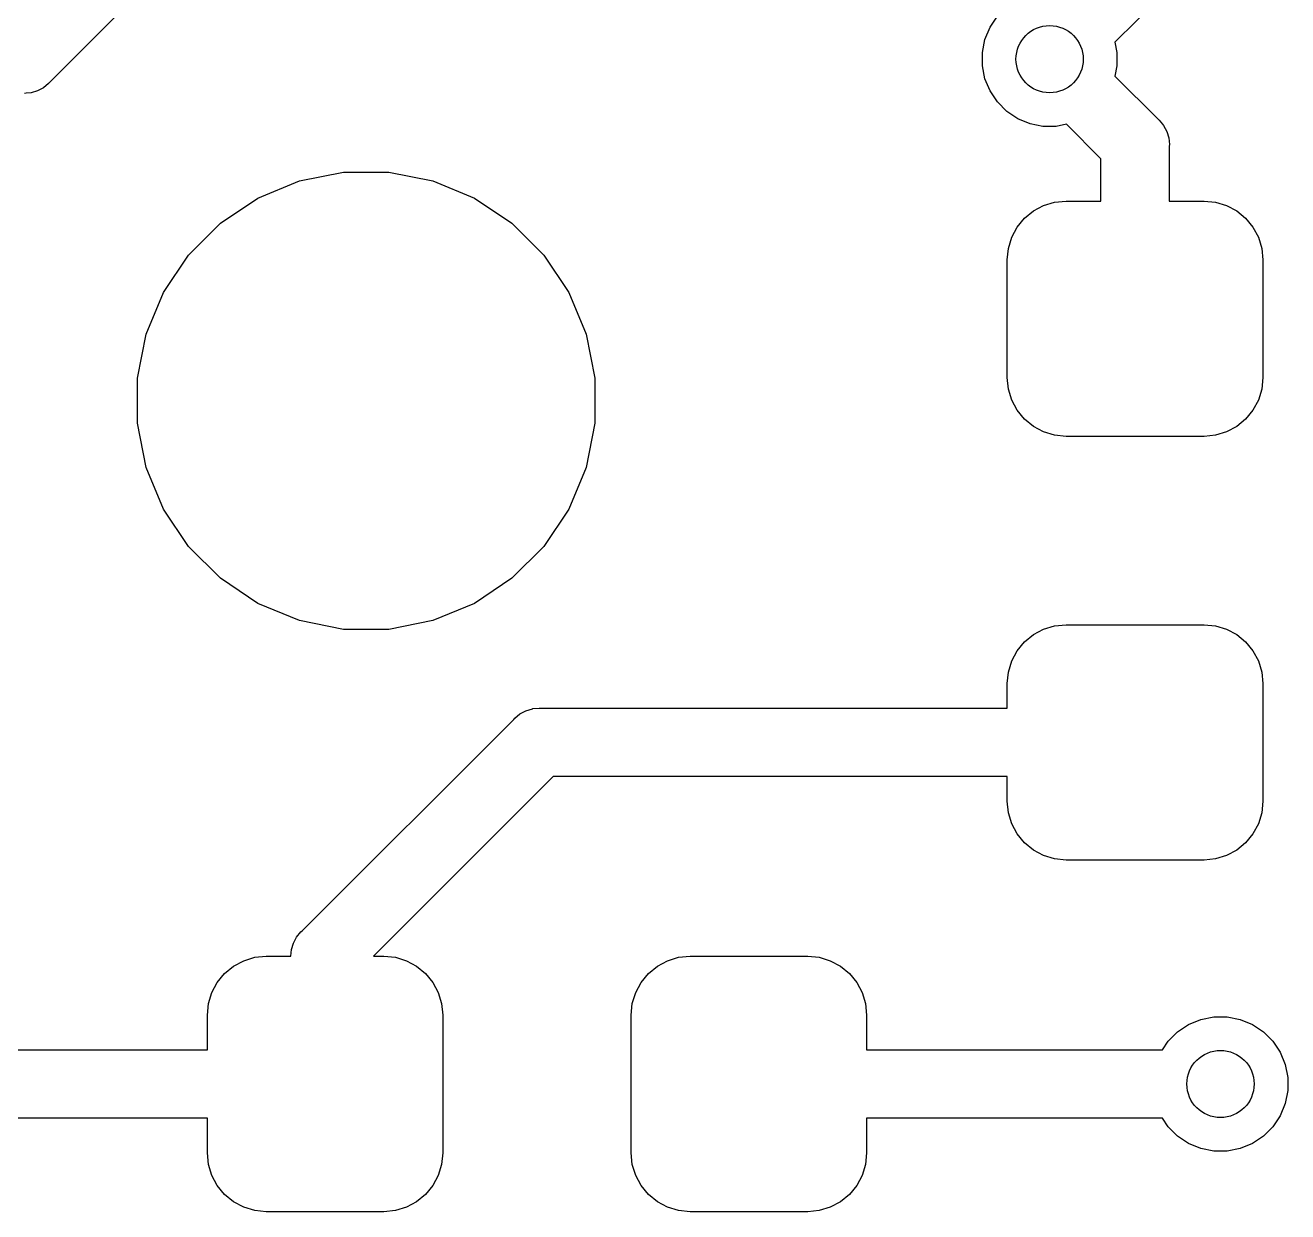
# Model space of a CAD drawing. Extents: x 4.56 to 9.01, y -5.14 to -1.86.
# Drawn here: x 8.1501 to 8.3348, y -2.7187 to -2.545 of the extents above; entities that cross this region are included whole.
import ezdxf

# ---------------------------------------------------------------- set-up
doc = ezdxf.new("R2010")
doc.units = 0
doc.header["$MEASUREMENT"] = 0
doc.layers.add('BLACK', color=7, linetype='CONTINUOUS')

msp = doc.modelspace()

# ---------------------------------------------------------------- linework, layer by layer
at = {"layer": 'BLACK', "linetype": 'CONTINUOUS'}
for p, q in [((8.18011, -2.52696), (8.15371, -2.55336)), ((8.31586, -2.54121), (8.30954, -2.54753)), ((8.29054, -2.54713), (8.29128, -2.54534)), ((8.29128, -2.54534), (8.29235, -2.54373)), ((8.29016, -2.54903), (8.29054, -2.54713)), ((8.29016, -2.55097), (8.29016, -2.54903)), ((8.30954, -2.54753), (8.30984, -2.54903)), ((8.30984, -2.54903), (8.30984, -2.55097)), ((8.29054, -2.55287), (8.29016, -2.55097)), ((8.30984, -2.55097), (8.30954, -2.55247)), ((8.30954, -2.55247), (8.31586, -2.55879)), ((8.15279, -2.55418), (8.15192, -2.55464)), ((8.15355, -2.55355), (8.15279, -2.55418)), ((8.15371, -2.55336), (8.15355, -2.55355)), ((8.29128, -2.55466), (8.29054, -2.55287)), ((8.15025, -2.555), (8.15, -2.55502)), ((8.15098, -2.55493), (8.15025, -2.555)), ((8.15192, -2.55464), (8.15098, -2.55493)), ((8.29235, -2.55627), (8.29128, -2.55466)), ((8.29373, -2.55765), (8.29235, -2.55627)), ((8.29534, -2.55872), (8.29373, -2.55765)), ((8.29713, -2.55946), (8.29534, -2.55872)), ((8.29903, -2.55984), (8.29713, -2.55946)), ((8.30097, -2.55984), (8.29903, -2.55984)), ((8.30247, -2.55954), (8.30097, -2.55984)), ((8.3075, -2.56457), (8.30247, -2.55954)), ((8.31586, -2.55879), (8.31605, -2.55895)), ((8.31605, -2.55895), (8.31653, -2.55953)), ((8.31653, -2.55953), (8.31668, -2.55971)), ((8.31668, -2.55971), (8.31714, -2.56058)), ((8.31714, -2.56058), (8.31743, -2.56152)), ((8.31743, -2.56152), (8.31752, -2.5625)), ((8.31752, -2.5625), (8.3175, -2.56275)), ((8.3175, -2.56275), (8.3175, -2.57077)), ((8.3075, -2.57077), (8.3075, -2.56457)), ((8.19024, -2.56782), (8.1967, -2.56654)), ((8.1967, -2.56654), (8.2033, -2.56654)), ((8.2033, -2.56654), (8.20976, -2.56782)), ((8.18415, -2.57034), (8.19024, -2.56782)), ((8.20976, -2.56782), (8.21585, -2.57034)), ((8.17867, -2.57401), (8.18415, -2.57034)), ((8.21585, -2.57034), (8.22133, -2.57401)), ((8.29912, -2.57142), (8.30073, -2.57093)), ((8.30073, -2.57093), (8.30241, -2.57077)), ((8.30241, -2.57077), (8.3075, -2.57077)), ((8.3175, -2.57077), (8.32259, -2.57077)), ((8.32259, -2.57077), (8.32427, -2.57093)), ((8.32427, -2.57093), (8.32588, -2.57142)), ((8.29632, -2.57329), (8.29763, -2.57222)), ((8.29763, -2.57222), (8.29912, -2.57142)), ((8.32588, -2.57142), (8.32737, -2.57222)), ((8.32737, -2.57222), (8.32868, -2.57329)), ((8.17401, -2.57867), (8.17867, -2.57401)), ((8.22133, -2.57401), (8.22599, -2.57867)), ((8.29445, -2.57608), (8.29525, -2.5746)), ((8.29525, -2.5746), (8.29632, -2.57329)), ((8.32868, -2.57329), (8.32975, -2.5746)), ((8.32975, -2.5746), (8.33055, -2.57608)), ((8.29396, -2.5777), (8.29445, -2.57608)), ((8.33055, -2.57608), (8.33104, -2.5777)), ((8.2938, -2.57938), (8.29396, -2.5777)), ((8.33104, -2.5777), (8.3312, -2.57938)), ((8.17034, -2.58415), (8.17401, -2.57867)), ((8.22599, -2.57867), (8.22966, -2.58415)), ((8.2938, -2.5966), (8.2938, -2.57938)), ((8.3312, -2.57938), (8.3312, -2.5966)), ((8.16782, -2.59024), (8.17034, -2.58415)), ((8.22966, -2.58415), (8.23218, -2.59024)), ((8.16654, -2.5967), (8.16782, -2.59024)), ((8.23218, -2.59024), (8.23346, -2.5967)), ((8.16654, -2.6033), (8.16654, -2.5967)), ((8.23346, -2.5967), (8.23346, -2.6033)), ((8.29396, -2.59828), (8.2938, -2.5966)), ((8.3312, -2.5966), (8.33104, -2.59828)), ((8.29445, -2.5999), (8.29396, -2.59828)), ((8.33104, -2.59828), (8.33055, -2.5999)), ((8.29525, -2.60139), (8.29445, -2.5999)), ((8.33055, -2.5999), (8.32975, -2.60139)), ((8.29632, -2.60269), (8.29525, -2.60139)), ((8.32975, -2.60139), (8.32868, -2.60269)), ((8.16782, -2.60976), (8.16654, -2.6033)), ((8.23346, -2.6033), (8.23218, -2.60976)), ((8.29763, -2.60377), (8.29632, -2.60269)), ((8.29912, -2.60456), (8.29763, -2.60377)), ((8.32737, -2.60377), (8.32588, -2.60456)), ((8.32868, -2.60269), (8.32737, -2.60377)), ((8.30073, -2.60505), (8.29912, -2.60456)), ((8.30241, -2.60522), (8.30073, -2.60505)), ((8.32259, -2.60522), (8.30241, -2.60522)), ((8.32427, -2.60505), (8.32259, -2.60522)), ((8.32588, -2.60456), (8.32427, -2.60505)), ((8.17034, -2.61585), (8.16782, -2.60976)), ((8.23218, -2.60976), (8.22966, -2.61585)), ((8.17401, -2.62133), (8.17034, -2.61585)), ((8.22966, -2.61585), (8.22599, -2.62133)), ((8.17867, -2.62599), (8.17401, -2.62133)), ((8.22599, -2.62133), (8.22133, -2.62599)), ((8.18415, -2.62966), (8.17867, -2.62599)), ((8.22133, -2.62599), (8.21585, -2.62966)), ((8.19024, -2.63218), (8.18415, -2.62966)), ((8.21585, -2.62966), (8.20976, -2.63218)), ((8.1967, -2.63346), (8.19024, -2.63218)), ((8.20976, -2.63218), (8.2033, -2.63346)), ((8.2033, -2.63346), (8.1967, -2.63346)), ((8.29763, -2.63423), (8.29912, -2.63343)), ((8.29912, -2.63343), (8.30073, -2.63294)), ((8.30073, -2.63294), (8.30241, -2.63278)), ((8.30241, -2.63278), (8.32259, -2.63278)), ((8.32259, -2.63278), (8.32427, -2.63294)), ((8.32427, -2.63294), (8.32588, -2.63343)), ((8.32588, -2.63343), (8.32737, -2.63423)), ((8.29525, -2.6366), (8.29632, -2.6353)), ((8.29632, -2.6353), (8.29763, -2.63423)), ((8.32737, -2.63423), (8.32868, -2.6353)), ((8.32868, -2.6353), (8.32975, -2.6366)), ((8.29445, -2.63809), (8.29525, -2.6366)), ((8.32975, -2.6366), (8.33055, -2.63809)), ((8.29396, -2.63971), (8.29445, -2.63809)), ((8.33055, -2.63809), (8.33104, -2.63971)), ((8.2938, -2.64139), (8.29396, -2.63971)), ((8.2938, -2.645), (8.2938, -2.64139)), ((8.33104, -2.63971), (8.3312, -2.64139)), ((8.3312, -2.64139), (8.3312, -2.65861)), ((8.22337, -2.64536), (8.22432, -2.64507)), ((8.22432, -2.64507), (8.2244, -2.64506)), ((8.2244, -2.64506), (8.2253, -2.64498)), ((8.2253, -2.64498), (8.22554, -2.645)), ((8.22554, -2.645), (8.2938, -2.645)), ((8.19063, -2.67759), (8.22159, -2.64664)), ((8.22159, -2.64664), (8.22174, -2.64645)), ((8.22174, -2.64645), (8.2225, -2.64582)), ((8.2225, -2.64582), (8.22337, -2.64536)), ((8.22737, -2.655), (8.20107, -2.6813)), ((8.2938, -2.655), (8.22737, -2.655)), ((8.2938, -2.65861), (8.2938, -2.655)), ((8.29396, -2.66029), (8.2938, -2.65861)), ((8.3312, -2.65861), (8.33104, -2.66029)), ((8.29445, -2.66191), (8.29396, -2.66029)), ((8.33104, -2.66029), (8.33055, -2.66191)), ((8.29525, -2.6634), (8.29445, -2.66191)), ((8.29632, -2.6647), (8.29525, -2.6634)), ((8.32975, -2.6634), (8.32868, -2.6647)), ((8.33055, -2.66191), (8.32975, -2.6634)), ((8.29763, -2.66577), (8.29632, -2.6647)), ((8.32868, -2.6647), (8.32737, -2.66577)), ((8.29912, -2.66657), (8.29763, -2.66577)), ((8.30073, -2.66706), (8.29912, -2.66657)), ((8.30241, -2.66722), (8.30073, -2.66706)), ((8.32259, -2.66722), (8.30241, -2.66722)), ((8.32427, -2.66706), (8.32259, -2.66722)), ((8.32588, -2.66657), (8.32427, -2.66706)), ((8.32737, -2.66577), (8.32588, -2.66657)), ((8.18982, -2.67851), (8.19044, -2.67775)), ((8.19044, -2.67775), (8.19063, -2.67759)), ((8.18907, -2.68032), (8.18935, -2.67938)), ((8.18935, -2.67938), (8.18946, -2.67918)), ((8.18946, -2.67918), (8.18982, -2.67851)), ((8.1806, -2.68275), (8.18209, -2.68195)), ((8.18209, -2.68195), (8.1837, -2.68146)), ((8.1837, -2.68146), (8.18538, -2.6813)), ((8.18538, -2.6813), (8.18897, -2.6813)), ((8.18897, -2.6813), (8.18907, -2.68032)), ((8.20107, -2.6813), (8.20261, -2.6813)), ((8.20261, -2.6813), (8.20429, -2.68146)), ((8.20429, -2.68146), (8.2059, -2.68195)), ((8.2059, -2.68195), (8.20739, -2.68275)), ((8.24261, -2.68275), (8.2441, -2.68195)), ((8.2441, -2.68195), (8.24571, -2.68146)), ((8.24571, -2.68146), (8.24739, -2.6813)), ((8.24739, -2.6813), (8.26462, -2.6813)), ((8.26462, -2.6813), (8.2663, -2.68146)), ((8.2663, -2.68146), (8.26791, -2.68195)), ((8.26791, -2.68195), (8.2694, -2.68275)), ((8.17822, -2.68513), (8.17929, -2.68382)), ((8.17929, -2.68382), (8.1806, -2.68275)), ((8.20739, -2.68275), (8.2087, -2.68382)), ((8.2087, -2.68382), (8.20977, -2.68513)), ((8.24023, -2.68513), (8.2413, -2.68382)), ((8.2413, -2.68382), (8.24261, -2.68275)), ((8.2694, -2.68275), (8.27071, -2.68382)), ((8.27071, -2.68382), (8.27178, -2.68513)), ((8.17743, -2.68662), (8.17822, -2.68513)), ((8.20977, -2.68513), (8.21056, -2.68662)), ((8.23944, -2.68662), (8.24023, -2.68513)), ((8.27178, -2.68513), (8.27257, -2.68662)), ((8.17694, -2.68823), (8.17743, -2.68662)), ((8.21056, -2.68662), (8.21105, -2.68823)), ((8.23894, -2.68823), (8.23944, -2.68662)), ((8.27257, -2.68662), (8.27306, -2.68823)), ((8.17677, -2.68991), (8.17694, -2.68823)), ((8.21105, -2.68823), (8.21122, -2.68991)), ((8.23878, -2.68991), (8.23894, -2.68823)), ((8.27306, -2.68823), (8.27323, -2.68991)), ((8.17677, -2.695), (8.17677, -2.68991)), ((8.21122, -2.68991), (8.21122, -2.71009)), ((8.23878, -2.71009), (8.23878, -2.68991)), ((8.27323, -2.68991), (8.27323, -2.695)), ((8.31873, -2.69235), (8.32034, -2.69128)), ((8.32034, -2.69128), (8.32213, -2.69054)), ((8.32213, -2.69054), (8.32403, -2.69016)), ((8.32403, -2.69016), (8.32597, -2.69016)), ((8.32597, -2.69016), (8.32787, -2.69054)), ((8.32787, -2.69054), (8.32966, -2.69128)), ((8.32966, -2.69128), (8.33127, -2.69235)), ((8.31735, -2.69373), (8.31873, -2.69235)), ((8.33127, -2.69235), (8.33265, -2.69373)), ((8.3165, -2.695), (8.31735, -2.69373)), ((8.33265, -2.69373), (8.33372, -2.69534)), ((8.12525, -2.695), (8.17677, -2.695)), ((8.27323, -2.695), (8.3165, -2.695)), ((8.33372, -2.69534), (8.33446, -2.69713)), ((8.33446, -2.69713), (8.33484, -2.69903)), ((8.33484, -2.69903), (8.33484, -2.70097)), ((8.33484, -2.70097), (8.33446, -2.70287)), ((8.33446, -2.70287), (8.33372, -2.70466)), ((8.17677, -2.705), (8.12707, -2.705)), ((8.17677, -2.71009), (8.17677, -2.705)), ((8.3165, -2.705), (8.27323, -2.705)), ((8.27323, -2.705), (8.27323, -2.71009)), ((8.31735, -2.70627), (8.3165, -2.705)), ((8.33372, -2.70466), (8.33265, -2.70627)), ((8.31873, -2.70765), (8.31735, -2.70627)), ((8.32034, -2.70872), (8.31873, -2.70765)), ((8.33127, -2.70765), (8.32966, -2.70872)), ((8.33265, -2.70627), (8.33127, -2.70765)), ((8.32213, -2.70946), (8.32034, -2.70872)), ((8.32403, -2.70984), (8.32213, -2.70946)), ((8.32787, -2.70946), (8.32597, -2.70984)), ((8.32966, -2.70872), (8.32787, -2.70946)), ((8.17694, -2.71177), (8.17677, -2.71009)), ((8.21122, -2.71009), (8.21105, -2.71177)), ((8.23894, -2.71177), (8.23878, -2.71009)), ((8.27323, -2.71009), (8.27306, -2.71177)), ((8.32597, -2.70984), (8.32403, -2.70984)), ((8.17743, -2.71338), (8.17694, -2.71177)), ((8.17822, -2.71487), (8.17743, -2.71338)), ((8.21056, -2.71338), (8.20977, -2.71487)), ((8.21105, -2.71177), (8.21056, -2.71338)), ((8.23944, -2.71338), (8.23894, -2.71177)), ((8.24023, -2.71487), (8.23944, -2.71338)), ((8.27257, -2.71338), (8.27178, -2.71487)), ((8.27306, -2.71177), (8.27257, -2.71338)), ((8.17929, -2.71618), (8.17822, -2.71487)), ((8.20977, -2.71487), (8.2087, -2.71618)), ((8.2413, -2.71618), (8.24023, -2.71487)), ((8.27178, -2.71487), (8.27071, -2.71618)), ((8.1806, -2.71725), (8.17929, -2.71618)), ((8.2087, -2.71618), (8.20739, -2.71725)), ((8.24261, -2.71725), (8.2413, -2.71618)), ((8.27071, -2.71618), (8.2694, -2.71725)), ((8.18209, -2.71805), (8.1806, -2.71725)), ((8.1837, -2.71854), (8.18209, -2.71805)), ((8.18538, -2.7187), (8.1837, -2.71854)), ((8.20261, -2.7187), (8.18538, -2.7187)), ((8.20429, -2.71854), (8.20261, -2.7187)), ((8.2059, -2.71805), (8.20429, -2.71854)), ((8.20739, -2.71725), (8.2059, -2.71805)), ((8.2441, -2.71805), (8.24261, -2.71725)), ((8.24571, -2.71854), (8.2441, -2.71805)), ((8.24739, -2.7187), (8.24571, -2.71854)), ((8.26462, -2.7187), (8.24739, -2.7187)), ((8.2663, -2.71854), (8.26462, -2.7187)), ((8.26791, -2.71805), (8.2663, -2.71854)), ((8.2694, -2.71725), (8.26791, -2.71805))]:
    msp.add_line(p, q, dxfattribs=at)
at = {"layer": 'BLACK'}
for centre in [(8.3, -2.55), (8.325, -2.7)]:
    msp.add_circle(centre, 0.00492, dxfattribs=at)

doc.saveas('drawing.dxf')
